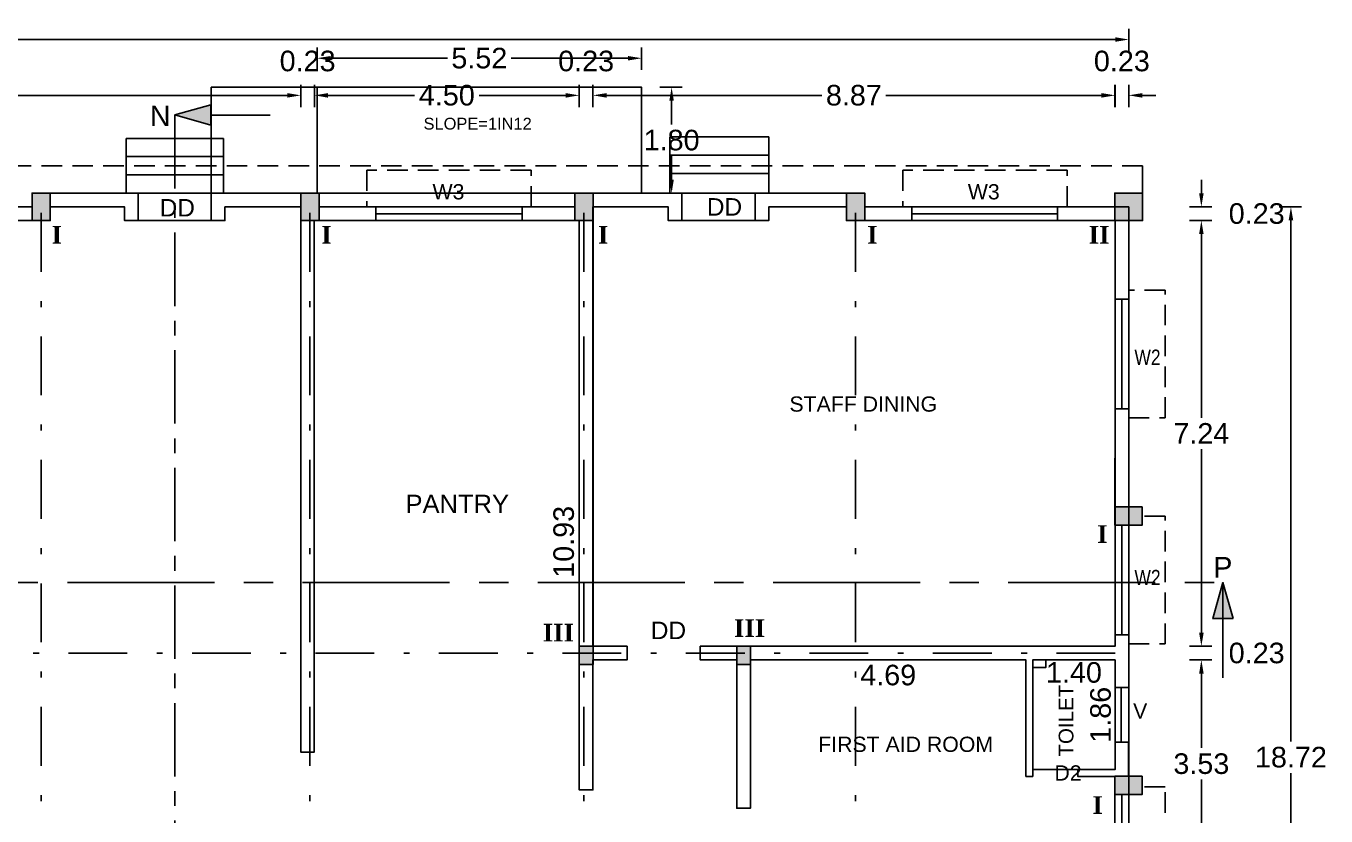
# Model space of a CAD drawing. Header units: metres. Extents: x 3715 to 4596, y 2418 to 2709.
# Drawn here: x 3908.39 to 3930.49, y 2445.42 to 2458.86 of the extents above; entities that cross this region are included whole.
import ezdxf

# ---------------------------------------------------------------- set-up
doc = ezdxf.new("R2010")
doc.units = ezdxf.units.M
doc.header["$MEASUREMENT"] = 0
for name, pattern in [('CENTER', [2, 1.25, -0.25, 0.25, -0.25]), ('DASHDOT', [1, 0.5, -0.25, 0, -0.25]), ('DASHED', [0.75, 0.5, -0.25])]:
    doc.linetypes.add(name, pattern=pattern)
for name, color, linetype in [('BLK_4_DA_RAMP_1', 7, 'Continuous'), ('BLK_4_FLR_0_BLT_UP_AREA', 46, 'Continuous'), ('BLK_4_FLR_0_CARPET_AREA', 46, 'Continuous'), ('BLK_4_FLR_0_WASH', 7, 'Continuous'), ('BLK_4_FLR_0_WATER_CLOSET', 7, 'Continuous')]:
    doc.layers.add(name, color=color, linetype=linetype)
doc.styles.add('Inner font', font='arial.ttf')
doc.styles.get("Standard").update_dxf_attribs({"font": 'arial.ttf'})
doc.styles.add('Times New Roman$101', font='timesbd.ttf', dxfattribs={"height": 3.024})
doc.dimstyles.get("Standard").update_dxf_attribs({"dimtxt": 0.35, "dimasz": 0.23, "dimexe": 0.18, "dimexo": 0.0625, "dimgap": 0.09, "dimtad": 0, "dimtih": 1, "dimtoh": 1, "dimzin": 0, "dimdsep": 46, "dimtxsty": 'Standard', "dimcen": 0.09, "dimadec": 0, "dimazin": 0, "dimtfac": 1, "dimtofl": 0, "dimtmove": 2, "dimatfit": 3, "dimfxl": 0, "dimtolj": 1, "dimtzin": 0, "dimarcsym": 0})

# ---------------------------------------------------------------- blocks, each defined once
blk = doc.blocks.new('*D329')
at = {"color": 0, "lineweight": -2, "ltscale": 0.1}
for p, q in [((3886.008, 2457.477), (3886.008, 2457.857)), ((3913.057, 2457.477), (3913.057, 2457.857)), ((3886.238, 2457.677), (3898.848, 2457.677)), ((3912.827, 2457.677), (3900.217, 2457.677))]:
    blk.add_line(p, q, dxfattribs=at)
at = {"color": 0, "ltscale": 0.1}
for points in [[(3886.238, 2457.715), (3886.238, 2457.638), (3886.008, 2457.677)], [(3912.827, 2457.715), (3912.827, 2457.638), (3913.057, 2457.677)]]:
    blk.add_solid(points, dxfattribs=at)
at = {"color": 0, "ltscale": 0.1, "insert": (3899.533, 2457.677), "char_height": 0.35, "attachment_point": 5}
blk.add_mtext('\\A1;27.05', dxfattribs=at)
blk = doc.blocks.new('*D330')
at = {"color": 0, "lineweight": -2, "ltscale": 0.1}
for p, q in [((3913.057, 2457.477), (3913.057, 2457.857)), ((3913.29, 2457.477), (3913.29, 2457.857)), ((3912.827, 2457.677), (3912.597, 2457.677)), ((3913.52, 2457.677), (3913.75, 2457.677))]:
    blk.add_line(p, q, dxfattribs=at)
at = {"color": 0, "ltscale": 0.1}
for points in [[(3912.827, 2457.715), (3912.827, 2457.638), (3913.057, 2457.677)], [(3913.52, 2457.715), (3913.52, 2457.638), (3913.29, 2457.677)]]:
    blk.add_solid(points, dxfattribs=at)
at = {"color": 0, "ltscale": 0.1, "insert": (3913.174, 2458.259), "char_height": 0.35, "attachment_point": 5}
blk.add_mtext('\\A1;0.23', dxfattribs=at)
blk = doc.blocks.new('*D331')
at = {"color": 0, "lineweight": -2, "ltscale": 0.1}
for p, q in [((3913.29, 2457.477), (3913.29, 2457.857)), ((3917.793, 2457.477), (3917.793, 2457.857)), ((3913.52, 2457.677), (3914.99, 2457.677)), ((3917.563, 2457.677), (3916.092, 2457.677))]:
    blk.add_line(p, q, dxfattribs=at)
at = {"color": 0, "ltscale": 0.1}
for points in [[(3913.52, 2457.715), (3913.52, 2457.638), (3913.29, 2457.677)], [(3917.563, 2457.715), (3917.563, 2457.638), (3917.793, 2457.677)]]:
    blk.add_solid(points, dxfattribs=at)
at = {"color": 0, "ltscale": 0.1, "insert": (3915.541, 2457.677), "char_height": 0.35, "attachment_point": 5}
blk.add_mtext('\\A1;4.50', dxfattribs=at)
blk = doc.blocks.new('*D332')
at = {"color": 0, "lineweight": -2, "ltscale": 0.1}
for p, q in [((3917.793, 2457.477), (3917.793, 2457.857)), ((3918.027, 2457.477), (3918.027, 2457.857)), ((3917.563, 2457.677), (3917.333, 2457.677)), ((3918.257, 2457.677), (3918.487, 2457.677))]:
    blk.add_line(p, q, dxfattribs=at)
at = {"color": 0, "ltscale": 0.1}
for points in [[(3917.563, 2457.715), (3917.563, 2457.638), (3917.793, 2457.677)], [(3918.257, 2457.715), (3918.257, 2457.638), (3918.027, 2457.677)]]:
    blk.add_solid(points, dxfattribs=at)
at = {"color": 0, "ltscale": 0.1, "insert": (3917.91, 2458.259), "char_height": 0.35, "attachment_point": 5}
blk.add_mtext('\\A1;0.23', dxfattribs=at)
blk = doc.blocks.new('*D333')
at = {"color": 0, "lineweight": -2, "ltscale": 0.1}
for p, q in [((3918.027, 2457.477), (3918.027, 2457.857)), ((3926.899, 2457.477), (3926.899, 2457.857)), ((3918.257, 2457.677), (3921.919, 2457.677)), ((3926.669, 2457.677), (3923.008, 2457.677))]:
    blk.add_line(p, q, dxfattribs=at)
at = {"color": 0, "ltscale": 0.1}
for points in [[(3918.257, 2457.715), (3918.257, 2457.638), (3918.027, 2457.677)], [(3926.669, 2457.715), (3926.669, 2457.638), (3926.899, 2457.677)]]:
    blk.add_solid(points, dxfattribs=at)
at = {"color": 0, "ltscale": 0.1, "insert": (3922.463, 2457.677), "char_height": 0.35, "attachment_point": 5}
blk.add_mtext('\\A1;8.87', dxfattribs=at)
blk = doc.blocks.new('*D334')
at = {"color": 0, "lineweight": -2, "ltscale": 0.1}
for p, q in [((3926.904, 2457.477), (3926.904, 2457.857)), ((3927.136, 2457.477), (3927.136, 2457.857)), ((3926.674, 2457.677), (3926.444, 2457.677)), ((3927.366, 2457.677), (3927.596, 2457.677))]:
    blk.add_line(p, q, dxfattribs=at)
at = {"color": 0, "ltscale": 0.1}
for points in [[(3926.674, 2457.715), (3926.674, 2457.638), (3926.904, 2457.677)], [(3927.366, 2457.715), (3927.366, 2457.638), (3927.136, 2457.677)]]:
    blk.add_solid(points, dxfattribs=at)
at = {"color": 0, "ltscale": 0.1, "insert": (3927.02, 2458.259), "char_height": 0.35, "attachment_point": 5}
blk.add_mtext('\\A1;0.23', dxfattribs=at)
blk = doc.blocks.new('*D335')
at = {"color": 0, "lineweight": -2, "ltscale": 0.1}
for p, q in [((3885.775, 2458.426), (3885.775, 2458.806)), ((3927.137, 2458.426), (3927.137, 2458.806)), ((3886.005, 2458.626), (3905.768, 2458.626)), ((3926.907, 2458.626), (3907.143, 2458.626))]:
    blk.add_line(p, q, dxfattribs=at)
at = {"color": 0, "ltscale": 0.1}
for points in [[(3886.005, 2458.665), (3886.005, 2458.588), (3885.775, 2458.626)], [(3926.907, 2458.665), (3926.907, 2458.588), (3927.137, 2458.626)]]:
    blk.add_solid(points, dxfattribs=at)
at = {"color": 0, "ltscale": 0.1, "insert": (3906.456, 2458.626), "char_height": 0.35, "attachment_point": 5}
blk.add_mtext('\\A1;41.36', dxfattribs=at)
blk = doc.blocks.new('*D336')
at = {"color": 0, "lineweight": -2, "ltscale": 0.1}
for p, q in [((3928.372, 2456.011), (3928.372, 2456.241)), ((3928.172, 2455.781), (3928.552, 2455.781)), ((3928.172, 2455.548), (3928.552, 2455.548)), ((3928.372, 2455.318), (3928.372, 2455.088))]:
    blk.add_line(p, q, dxfattribs=at)
at = {"color": 0, "ltscale": 0.1}
for points in [[(3928.334, 2456.011), (3928.411, 2456.011), (3928.372, 2455.781)], [(3928.334, 2455.318), (3928.411, 2455.318), (3928.372, 2455.548)]]:
    blk.add_solid(points, dxfattribs=at)
at = {"color": 0, "ltscale": 0.1, "insert": (3929.313, 2455.665), "char_height": 0.35, "attachment_point": 5}
blk.add_mtext('\\A1;0.23', dxfattribs=at)
blk = doc.blocks.new('*D337')
at = {"color": 0, "lineweight": -2, "ltscale": 0.1}
for p, q in [((3928.172, 2455.548), (3928.552, 2455.548)), ((3928.372, 2455.318), (3928.372, 2452.194)), ((3928.372, 2448.539), (3928.372, 2451.663)), ((3928.172, 2448.309), (3928.552, 2448.309))]:
    blk.add_line(p, q, dxfattribs=at)
at = {"color": 0, "ltscale": 0.1}
for points in [[(3928.334, 2455.318), (3928.411, 2455.318), (3928.372, 2455.548)], [(3928.334, 2448.539), (3928.411, 2448.539), (3928.372, 2448.309)]]:
    blk.add_solid(points, dxfattribs=at)
at = {"color": 0, "ltscale": 0.1, "insert": (3928.372, 2451.929), "char_height": 0.35, "attachment_point": 5}
blk.add_mtext('\\A1;7.24', dxfattribs=at)
blk = doc.blocks.new('*D338')
at = {"color": 0, "lineweight": -2, "ltscale": 0.1}
for p, q in [((3928.372, 2448.539), (3928.372, 2448.769)), ((3928.172, 2448.309), (3928.552, 2448.309)), ((3928.172, 2448.076), (3928.552, 2448.076)), ((3928.372, 2447.846), (3928.372, 2447.616))]:
    blk.add_line(p, q, dxfattribs=at)
at = {"color": 0, "ltscale": 0.1}
for points in [[(3928.334, 2448.539), (3928.411, 2448.539), (3928.372, 2448.309)], [(3928.334, 2447.846), (3928.411, 2447.846), (3928.372, 2448.076)]]:
    blk.add_solid(points, dxfattribs=at)
at = {"color": 0, "ltscale": 0.1, "insert": (3929.313, 2448.193), "char_height": 0.35, "attachment_point": 5}
blk.add_mtext('\\A1;0.23', dxfattribs=at)
blk = doc.blocks.new('*D339')
at = {"color": 0, "lineweight": -2, "ltscale": 0.1}
for p, q in [((3928.172, 2448.076), (3928.552, 2448.076)), ((3928.372, 2447.846), (3928.372, 2446.58)), ((3928.372, 2444.775), (3928.372, 2446.042)), ((3928.172, 2444.545), (3928.552, 2444.545))]:
    blk.add_line(p, q, dxfattribs=at)
at = {"color": 0, "ltscale": 0.1}
for points in [[(3928.334, 2447.846), (3928.411, 2447.846), (3928.372, 2448.076)], [(3928.334, 2444.775), (3928.411, 2444.775), (3928.372, 2444.545)]]:
    blk.add_solid(points, dxfattribs=at)
at = {"color": 0, "ltscale": 0.1, "insert": (3928.372, 2446.311), "char_height": 0.35, "attachment_point": 5}
blk.add_mtext('\\A1;3.53', dxfattribs=at)
blk = doc.blocks.new('*D347')
at = {"color": 0, "lineweight": -2, "ltscale": 0.1}
for p, q in [((3929.695, 2455.781), (3930.075, 2455.781)), ((3929.895, 2455.551), (3929.895, 2446.691)), ((3929.895, 2437.293), (3929.895, 2446.153)), ((3929.695, 2437.063), (3930.075, 2437.063))]:
    blk.add_line(p, q, dxfattribs=at)
at = {"color": 0, "ltscale": 0.1}
for points in [[(3929.857, 2455.551), (3929.934, 2455.551), (3929.895, 2455.781)], [(3929.857, 2437.293), (3929.934, 2437.293), (3929.895, 2437.063)]]:
    blk.add_solid(points, dxfattribs=at)
at = {"color": 0, "ltscale": 0.1, "insert": (3929.895, 2446.422), "char_height": 0.35, "attachment_point": 5}
blk.add_mtext('\\A1;18.72', dxfattribs=at)
blk = doc.blocks.new('*D349')
at = {"color": 0, "ltscale": 0.1, "insert": (3926.205, 2447.862), "char_height": 0.35, "attachment_point": 5}
blk.add_mtext('\\A1;1.40', dxfattribs=at)
blk = doc.blocks.new('*D350')
at = {"color": 0, "ltscale": 0.1, "insert": (3926.659, 2447.144), "char_height": 0.35, "attachment_point": 5, "rotation": 90}
blk.add_mtext('\\A1;1.86', dxfattribs=at)
blk = doc.blocks.new('*D59')
at = {"color": 0, "ltscale": 0.1, "insert": (3917.53, 2450.085), "char_height": 0.35, "attachment_point": 5, "rotation": 90}
blk.add_mtext('\\A1;10.93', dxfattribs=at)
blk = doc.blocks.new('*D379')
at = {"color": 0, "ltscale": 0.1, "insert": (3923.047, 2447.818), "char_height": 0.35, "attachment_point": 5}
blk.add_mtext('\\A1;4.69', dxfattribs=at)
blk = doc.blocks.new('*D672')
at = {"layer": 'BLK_4_DA_RAMP_1', "color": 0, "lineweight": -2}
for p, q in [((3913.334, 2458.108), (3913.334, 2458.488)), ((3918.854, 2458.108), (3918.854, 2458.488)), ((3913.564, 2458.308), (3915.551, 2458.308)), ((3918.624, 2458.308), (3916.637, 2458.308))]:
    blk.add_line(p, q, dxfattribs=at)
at = {"layer": 'BLK_4_DA_RAMP_1', "color": 0}
for points in [[(3913.564, 2458.346), (3913.564, 2458.27), (3913.334, 2458.308)], [(3918.624, 2458.346), (3918.624, 2458.27), (3918.854, 2458.308)]]:
    blk.add_solid(points, dxfattribs=at)
at = {"layer": 'BLK_4_DA_RAMP_1', "color": 0, "insert": (3916.094, 2458.308), "char_height": 0.35, "attachment_point": 5}
blk.add_mtext('\\A1;5.52', dxfattribs=at)
blk = doc.blocks.new('*D673')
at = {"layer": 'BLK_4_DA_RAMP_1', "color": 0, "lineweight": -2}
for p, q in [((3919.164, 2457.814), (3919.544, 2457.814)), ((3919.364, 2457.584), (3919.364, 2457.183)), ((3919.364, 2456.244), (3919.364, 2456.645)), ((3919.164, 2456.014), (3919.544, 2456.014))]:
    blk.add_line(p, q, dxfattribs=at)
at = {"layer": 'BLK_4_DA_RAMP_1', "color": 0}
for points in [[(3919.325, 2457.584), (3919.402, 2457.584), (3919.364, 2457.814)], [(3919.325, 2456.244), (3919.402, 2456.244), (3919.364, 2456.014)]]:
    blk.add_solid(points, dxfattribs=at)
at = {"layer": 'BLK_4_DA_RAMP_1', "color": 0, "insert": (3919.364, 2456.914), "char_height": 0.35, "attachment_point": 5}
blk.add_mtext('\\A1;1.80', dxfattribs=at)

msp = doc.modelspace()

# ---------------------------------------------------------------- hatches: boundary and pattern name
h = msp.add_hatch(color=256)
h.dxf.hatch_style = 1
h.paths.add_polyline_path([(3911.52905, 2457.16982), (3910.91798, 2457.34441), (3911.53027, 2457.51793)])
for points in [[(3908.48757, 2455.54807), (3908.7982, 2455.54807), (3908.7982, 2456.01402), (3908.48757, 2456.01402)], [(3913.0571, 2455.54807), (3913.36774, 2455.54807), (3913.36774, 2456.01402), (3913.0571, 2456.01402)], [(3917.71664, 2455.54807), (3918.02728, 2455.54807), (3918.02728, 2456.01402), (3917.71664, 2456.01402)], [(3922.33618, 2455.54807), (3922.64682, 2455.54807), (3922.64682, 2456.01402), (3922.33618, 2456.01402)], [(3926.89945, 2455.54807), (3927.37326, 2455.54807), (3927.37326, 2456.01402), (3926.89945, 2456.01402)], [(3926.89945, 2450.36726), (3926.89945, 2450.67789), (3927.3654, 2450.67789), (3927.3654, 2450.36726)], [(3918.02728, 2447.99866), (3917.7943, 2447.99866), (3917.7943, 2448.30929), (3918.02728, 2448.30929)], [(3920.70372, 2447.99866), (3920.47075, 2447.99866), (3920.47075, 2448.30929), (3920.70372, 2448.30929)], [(3926.89945, 2445.78772), (3926.89945, 2446.09835), (3927.3654, 2446.09835), (3927.3654, 2445.78772)], [(3926.89945, 2445.78772), (3926.89945, 2446.09835), (3927.3654, 2446.09835), (3927.3654, 2445.78772)]]:
    msp.add_hatch(color=256).paths.add_polyline_path(points)
h = msp.add_hatch(color=256)
h.dxf.hatch_style = 1
h.paths.add_polyline_path([(3928.56477, 2448.7812), (3928.73936, 2449.39228), (3928.91289, 2448.77999)])

# ---------------------------------------------------------------- linework, layer by layer
for p, q in [((3911.53379, 2456.01402), (3911.53379, 2457.81402)), ((3911.53379, 2457.81402), (3913.33379, 2457.81402)), ((3911.52965, 2457.34227), (3912.53948, 2457.34227)), ((3911.74302, 2456.94593), (3910.0863, 2456.94593)), ((3910.0863, 2456.94593), (3910.0863, 2456.01402)), ((3911.74302, 2456.01402), (3911.74302, 2456.94593)), ((3921.01598, 2456.97181), (3919.33337, 2456.97181)), ((3919.33337, 2456.97181), (3919.33337, 2456.01402)), ((3921.01598, 2456.01402), (3921.01598, 2456.97181)), ((3911.74302, 2456.63529), (3910.0863, 2456.63529)), ((3921.01598, 2456.66118), (3919.33337, 2456.66118)), ((3911.74302, 2456.32466), (3910.0863, 2456.32466)), ((3921.01598, 2456.35054), (3919.33337, 2456.35054)), ((3908.78965, 2456.01402), (3910.29339, 2456.01402)), ((3910.29339, 2455.54807), (3910.29339, 2456.01402)), ((3913.0571, 2456.01402), (3911.53379, 2456.01402)), ((3911.53379, 2455.54807), (3911.53379, 2456.01402)), ((3918.02566, 2456.01402), (3919.54046, 2456.01402)), ((3919.54046, 2455.54807), (3919.54046, 2456.01402)), ((3922.33618, 2456.01402), (3920.78301, 2456.01402)), ((3920.78301, 2455.54807), (3920.78301, 2456.01402)), ((3907.60066, 2455.78104), (3908.48757, 2455.78104)), ((3908.78965, 2455.78104), (3910.06041, 2455.78104)), ((3910.06041, 2455.54807), (3910.06041, 2455.78104)), ((3913.0571, 2455.78104), (3911.76677, 2455.78104)), ((3911.76677, 2455.54807), (3911.76677, 2455.78104)), ((3913.36265, 2455.78104), (3914.33512, 2455.78104)), ((3914.33512, 2455.54807), (3914.33512, 2455.78104)), ((3916.82021, 2455.78104), (3917.71664, 2455.78104)), ((3916.82021, 2455.54807), (3916.82021, 2455.78104)), ((3918.02566, 2455.78104), (3919.30748, 2455.78104)), ((3919.30748, 2455.54807), (3919.30748, 2455.78104)), ((3922.33618, 2455.78104), (3921.01598, 2455.78104)), ((3921.01598, 2455.54807), (3921.01598, 2455.78104)), ((3922.64866, 2455.78104), (3923.45113, 2455.78104)), ((3923.45113, 2455.54807), (3923.45113, 2455.78104)), ((3925.92327, 2455.78104), (3926.89574, 2455.78104)), ((3925.92327, 2455.54807), (3925.92327, 2455.78104)), ((3907.60066, 2455.54807), (3908.48757, 2455.54807)), ((3910.06041, 2455.54807), (3910.29339, 2455.54807)), ((3911.76677, 2455.54807), (3911.53379, 2455.54807)), ((3913.29008, 2455.54807), (3914.33512, 2455.54807)), ((3916.82021, 2455.54807), (3917.79268, 2455.54807)), ((3917.7943, 2445.86538), (3917.7943, 2455.54807)), ((3918.02728, 2448.30929), (3918.02728, 2455.54807)), ((3919.30748, 2455.54807), (3919.54046, 2455.54807)), ((3921.01598, 2455.54807), (3920.78301, 2455.54807)), ((3922.64866, 2455.54807), (3923.45113, 2455.54807)), ((3925.92327, 2455.54807), (3926.9036, 2455.54807)), ((3926.9036, 2455.54807), (3926.9036, 2454.21138)), ((3927.13658, 2455.54807), (3927.13658, 2454.21138)), ((3926.9036, 2454.21138), (3927.13658, 2454.21138)), ((3926.9036, 2452.34756), (3926.89945, 2450.67789)), ((3926.9036, 2452.34756), (3927.13658, 2452.34756)), ((3927.13658, 2452.34756), (3927.13658, 2450.67789)), ((3926.9036, 2450.67789), (3927.13658, 2450.67789)), ((3928.73723, 2449.39228), (3928.73723, 2447.77077)), ((3926.9036, 2448.30929), (3926.9036, 2448.50344)), ((3926.9036, 2448.50344), (3927.13658, 2448.50344)), ((3927.13658, 2448.50344), (3927.13658, 2447.61036)), ((3918.02566, 2448.30929), (3918.60693, 2448.30929)), ((3918.60693, 2448.07632), (3918.60693, 2448.30929)), ((3919.84947, 2448.30929), (3926.9036, 2448.30929)), ((3919.84947, 2448.07632), (3919.84947, 2448.30929)), ((3918.02566, 2445.86538), (3918.02566, 2448.07632)), ((3918.02566, 2448.07632), (3918.60693, 2448.07632)), ((3919.84947, 2448.07632), (3920.47074, 2448.07632)), ((3920.4709, 2445.55474), (3920.47074, 2448.07632)), ((3920.70388, 2445.55474), (3920.70372, 2448.07632)), ((3920.70372, 2448.07632), (3925.38925, 2448.07632)), ((3925.38925, 2446.09601), (3925.38925, 2448.07632)), ((3925.50574, 2446.09601), (3925.50574, 2448.07632)), ((3925.50574, 2448.07632), (3926.9036, 2448.07632)), ((3926.9036, 2447.61036), (3926.9036, 2448.07632)), ((3926.9036, 2447.61036), (3927.13658, 2447.61036)), ((3926.9036, 2446.2125), (3926.9036, 2446.67845)), ((3926.9036, 2446.67845), (3927.13243, 2446.67845)), ((3927.13243, 2446.09835), (3927.13243, 2446.67845)), ((3925.50574, 2446.09601), (3925.38925, 2446.09601)), ((3926.26939, 2446.2125), (3926.9036, 2446.2125)), ((3926.26939, 2446.09601), (3926.26939, 2446.2125)), ((3926.26939, 2446.09601), (3926.89945, 2446.09601)), ((3926.89945, 2446.09835), (3926.89945, 2446.09601)), ((3917.79268, 2445.86538), (3918.02566, 2445.86538)), ((3920.4709, 2445.55474), (3920.70388, 2445.55474))]:
    msp.add_line(p, q)
at = {"linetype": 'CENTER'}
msp.add_line((3910.91798, 2457.34441), (3910.91798, 2436.73888), dxfattribs=at)
at = {"linetype": 'DASHED', "ltscale": 0.7}
msp.add_line((3927.37326, 2456.47997), (3885.54221, 2456.47997), dxfattribs=at)
at = {"linetype": 'CENTER', "ltscale": 0.9}
msp.add_line((3927.37326, 2456.01402), (3927.37326, 2456.47997), dxfattribs=at)
at = {"linetype": 'DASHDOT', "ltscale": 2}
for p, q in [((3908.64288, 2455.6775), (3908.64288, 2440.784)), ((3913.21242, 2455.6775), (3913.21242, 2440.784)), ((3917.87034, 2455.6775), (3917.87034, 2440.784)), ((3922.48988, 2455.6775), (3922.48988, 2440.784)), ((3886.00817, 2448.1928), (3927.13658, 2448.1928))]:
    msp.add_line(p, q, dxfattribs=at)
at = {"ltscale": 0.1}
for p, q in [((3913.0571, 2455.54807), (3913.0571, 2446.51019)), ((3913.2871, 2455.54807), (3913.2871, 2446.51019)), ((3913.0571, 2446.5102), (3913.2871, 2446.5102))]:
    msp.add_line(p, q, dxfattribs=at)
at = {"linetype": 'CENTER', "ltscale": 2}
msp.add_line((3885.08892, 2449.39228), (3928.73723, 2449.39228), dxfattribs=at)
for points in [[(3911.53027, 2457.51793), (3911.52905, 2457.16982), (3910.91798, 2457.34441), (3910.91798, 2457.34441)], [(3908.48757, 2455.54807), (3908.7982, 2455.54807), (3908.7982, 2456.01402), (3908.48757, 2456.01402)], [(3913.0571, 2455.54807), (3913.36774, 2455.54807), (3913.36774, 2456.01402), (3913.0571, 2456.01402)], [(3917.71664, 2455.54807), (3918.02728, 2455.54807), (3918.02728, 2456.01402), (3917.71664, 2456.01402)], [(3922.33618, 2455.54807), (3922.64682, 2455.54807), (3922.64682, 2456.01402), (3922.33618, 2456.01402)], [(3926.89945, 2455.54807), (3927.37326, 2455.54807), (3927.37326, 2456.01402), (3926.89945, 2456.01402)], [(3914.33512, 2455.54807), (3916.82021, 2455.54807), (3916.82021, 2455.78104), (3914.33512, 2455.78104)], [(3923.45113, 2455.54807), (3925.92327, 2455.54807), (3925.92327, 2455.78104), (3923.45113, 2455.78104)], [(3926.9036, 2454.21138), (3926.9036, 2452.34756), (3927.13658, 2452.34756), (3927.13658, 2454.21138)], [(3926.89945, 2450.36726), (3926.89945, 2450.67789), (3927.3654, 2450.67789), (3927.3654, 2450.36726)], [(3926.9036, 2450.36726), (3926.9036, 2448.50344), (3927.13658, 2448.50344), (3927.13658, 2450.36726)], [(3928.91289, 2448.77999), (3928.56477, 2448.7812), (3928.73936, 2449.39228), (3928.73936, 2449.39228)], [(3917.7943, 2448.30929), (3918.02728, 2448.30929), (3918.02728, 2447.99866), (3917.7943, 2447.99866)], [(3920.47075, 2448.30929), (3920.70372, 2448.30929), (3920.70372, 2447.99866), (3920.47075, 2447.99866)], [(3927.13658, 2446.67845), (3927.13658, 2447.61036), (3926.9036, 2447.61036), (3926.9036, 2446.67845)], [(3926.89945, 2445.78772), (3926.89945, 2446.09835), (3927.3654, 2446.09835), (3927.3654, 2445.78772)], [(3926.89945, 2445.78772), (3926.89945, 2444.54517), (3927.13658, 2444.54517), (3927.13658, 2445.78772)]]:
    msp.add_lwpolyline(points, close=True)
at = {"linetype": 'DASHED', "ltscale": 0.5}
for points in [[(3911.74302, 2456.01402), (3911.74302, 2456.94593), (3910.0863, 2456.94593), (3910.0863, 2456.01402)], [(3921.01598, 2456.01402), (3921.01598, 2456.97181), (3919.33337, 2456.97181), (3919.33337, 2456.01402)]]:
    msp.add_lwpolyline(points, dxfattribs=at)
at = {"linetype": 'DASHED', "ltscale": 0.7}
for points in [[(3916.97553, 2455.78104), (3916.97553, 2455.78104), (3916.97553, 2456.40231), (3914.1798, 2456.40231), (3914.1798, 2456.40231), (3914.1798, 2455.78104)], [(3926.09154, 2455.78104), (3926.09154, 2456.40231), (3923.29581, 2456.40231), (3923.29581, 2455.78104)], [(3927.13658, 2452.19224), (3927.75785, 2452.19224), (3927.75785, 2454.36669), (3927.13658, 2454.36669)], [(3927.13658, 2448.34812), (3927.75785, 2448.34812), (3927.75785, 2450.52257), (3927.3654, 2450.52257)], [(3927.13658, 2444.42869), (3927.75785, 2444.42869), (3927.75785, 2445.91921), (3927.3654, 2445.91921)]]:
    msp.add_lwpolyline(points, dxfattribs=at)
for points in [[(3916.82021, 2455.66455), (3914.33512, 2455.66455)], [(3925.92327, 2455.66455), (3923.45113, 2455.66455)], [(3927.02009, 2452.34756), (3927.02009, 2454.21138)], [(3927.02009, 2448.50344), (3927.02009, 2450.36726)], [(3927.00715, 2447.61036), (3927.00715, 2446.67845)], [(3927.02009, 2444.54517), (3927.01801, 2445.78772)]]:
    msp.add_lwpolyline(points)
at = {"layer": 'BLK_4_DA_RAMP_1', "color": 1}
msp.add_lwpolyline([(3913.33379, 2456.01402), (3918.85379, 2456.01402), (3918.85379, 2457.81402), (3913.33379, 2457.81402)], close=True, dxfattribs=at)
at = {"layer": 'BLK_4_FLR_0_BLT_UP_AREA', "color": 46}
msp.add_lwpolyline([(3903.99569, 2437.06304), (3903.99569, 2440.65457), (3885.77519, 2440.65457), (3885.77519, 2455.78104), (3908.48757, 2455.78104), (3908.48757, 2456.01402), (3913.36774, 2456.01402), (3913.36774, 2455.78104), (3917.71664, 2455.78104), (3917.71664, 2456.01402), (3922.64682, 2456.01402), (3922.64682, 2455.78104), (3927.13658, 2455.78104), (3927.13658, 2437.06304), (3903.99569, 2437.06304)], dxfattribs=at)
at = {"layer": 'BLK_4_FLR_0_CARPET_AREA', "color": 46}
msp.add_lwpolyline([(3886.00817, 2455.54807), (3908.7982, 2455.54807), (3908.7982, 2455.78104), (3910.06041, 2455.78104), (3910.06041, 2455.54807), (3911.76677, 2455.54807), (3911.76677, 2455.78104), (3913.0571, 2455.78104), (3913.0571, 2446.51019), (3913.2871, 2446.51019), (3913.2871, 2455.54807), (3917.79268, 2455.54807), (3917.7943, 2445.86538), (3918.02566, 2445.86538), (3918.02566, 2448.07632), (3918.60693, 2448.07632), (3918.60693, 2448.30929), (3918.02566, 2448.30929), (3918.02566, 2455.78104), (3919.30748, 2455.78104), (3919.30748, 2455.54807), (3921.01598, 2455.54807), (3921.01598, 2455.78104), (3922.33618, 2455.78104), (3922.33618, 2455.54807), (3926.9036, 2455.54807), (3926.9036, 2448.30929), (3919.84947, 2448.30929), (3919.84947, 2448.07632), (3920.47074, 2448.07632), (3920.47074, 2445.55474), (3920.70388, 2445.55474), (3920.70372, 2448.07632), (3920.70372, 2448.07632), (3925.38925, 2448.07632), (3925.38925, 2446.09601), (3925.50574, 2446.09601), (3925.50574, 2448.07632), (3926.9036, 2448.07632), (3926.9036, 2446.2125), (3926.26939, 2446.2125), (3926.26939, 2446.09601), (3926.89945, 2446.09601), (3926.89945, 2444.54517)], dxfattribs=at)
at = {"layer": 'BLK_4_FLR_0_WASH', "color": 60}
msp.add_lwpolyline([(3925.50574, 2447.95097), (3925.72788, 2447.95097), (3925.72788, 2448.07632)], dxfattribs=at)
at = {"layer": 'BLK_4_FLR_0_WATER_CLOSET', "color": 3}
msp.add_lwpolyline([(3926.9036, 2446.2125), (3925.50574, 2446.2125), (3925.50574, 2448.07632), (3926.9036, 2448.07632)], close=True, dxfattribs=at)

# ---------------------------------------------------------------- texts
for s, p in [('N', (3910.49067, 2457.15407)), ('P', (3928.57392, 2449.47801))]:
    msp.add_text(s, height=0.35).set_placement(p)
at = {"color": 7, "style": 'Times New Roman$101'}
for s, p in [('I', (3908.82119, 2455.15609)), ('I', (3913.40708, 2455.15609)), ('I', (3918.1122, 2455.15609)), ('I', (3922.68998, 2455.15609)), ('II', (3926.4563, 2455.15609)), ('I', (3926.60049, 2450.06731)), ('III', (3920.42504, 2448.46782)), ('III', (3917.17488, 2448.39075)), ('I', (3926.52006, 2445.45944))]:
    msp.add_text(s, height=0.3, dxfattribs=at).set_placement(p)
at = {"attachment_point": 1, "style": 'Inner font'}
for s, insert, char_height, width in [('W3', (3915.29797, 2456.167), 0.258863, 0.4348822), ('W3', (3924.40103, 2456.167), 0.258863, 0.4348822), ('DD', (3910.65694, 2455.91493), 0.297693, 0.3871485), ('DD', (3919.9627, 2455.92895), 0.297693, 0.3871485), ('{\\fArial Narrow|b0|i0|c0|p34;\\W7.61172;   \\W1;W2}', (3925.35111, 2453.35347), 0.2588633, 4.191083), ('{\\W8.552752; }STAFF DINING {\\A1; }', (3920.50829, 2452.5575), 0.2588633, 4.191083), ('{\\W5.11696;  }PANTRY{\\A1; }', (3913.60513, 2450.88611), 0.3106359, 4.191083), ('{\\fArial Narrow|b0|i0|c0|p34;\\W7.61172;   \\W1;W2}', (3925.35111, 2449.60823), 0.2588633, 4.191083), ('DD', (3919.00984, 2448.72846), 0.297693, 0.3871485), ('{\\W9.83921;  }V', (3925.23451, 2447.33856), 0.2588633, 4.191083), ('\\A1;{\\W6.343613; }FIRST AID ROOM ', (3921.21945, 2446.77183), 0.2588633, 4.191083)]:
    msp.add_mtext(s, dxfattribs=dict(at, insert=insert, char_height=char_height, width=width))
at = {"insert": (3925.94599, 2446.43303), "char_height": 0.25, "width": 4.1781399, "attachment_point": 1, "rotation": 90, "style": 'Inner font'}
msp.add_mtext('TOILET ', dxfattribs=at)
at = {"insert": (3925.87358, 2446.2848), "char_height": 0.258863, "attachment_point": 1, "style": 'Inner font'}
msp.add_mtext('D2', dxfattribs=at)
at = {"layer": 'BLK_4_DA_RAMP_1', "color": 1, "insert": (3915.14545, 2457.29585), "char_height": 0.2, "attachment_point": 1}
msp.add_mtext_dynamic_manual_height_columns('SLOPE=1IN12', width=0.7664218, gutter_width=1, heights=[0], dxfattribs=at)

# ---------------------------------------------------------------- dimensions: what is measured, and where the dimension line sits
at = {"ltscale": 0.1}
for base, p1, p2, picture, middle in [((3927.13658, 2458.62645), (3885.77519, 2455.1859), (3927.13658, 2455.21111), '*D335', (3906.45589, 2458.62645)), ((3913.29008, 2457.67681), (3913.0571, 2455.54806), (3913.29008, 2455.54807), '*D330', (3913.17359, 2458.25945)), ((3918.02728, 2457.67681), (3917.79268, 2455.54807), (3918.02728, 2455.54807), '*D332', (3917.90998, 2458.25945)), ((3927.13636, 2457.67681), (3926.9036, 2455.54807), (3927.13636, 2455.54807), '*D334', (3927.01998, 2458.25945)), ((3913.0571, 2457.67681), (3886.00817, 2455.19756), (3913.0571, 2455.54806), '*D329', (3899.53264, 2457.67681)), ((3917.79268, 2457.67681), (3913.29008, 2455.54807), (3917.79268, 2455.54807), '*D331', (3915.54138, 2457.67681)), ((3926.89945, 2457.67681), (3918.02728, 2455.54807), (3926.89945, 2455.54807), '*D333', (3922.46336, 2457.67681))]:
    dim = msp.add_linear_dim(base=base, p1=p1, p2=p2, dimstyle='Standard', dxfattribs=at)
    dim.commit()
    dim.dimension.update_dxf_attribs({"geometry": picture, "text_midpoint": middle})
for base, p1, p2, picture, middle in [((3928.37232, 2455.54807), (3926.58379, 2455.78104), (3926.58379, 2455.54807), '*D336', (3929.3126, 2455.66455)), ((3929.89523, 2455.78104), (3926.9036, 2437.06304), (3926.89574, 2455.78104), '*D347', (3929.89523, 2446.42204)), ((3928.37232, 2448.30929), (3926.58379, 2455.54807), (3926.9036, 2448.30929), '*D337', (3928.37232, 2451.92868)), ((3928.37232, 2448.07632), (3926.9036, 2448.30929), (3926.9036, 2448.07632), '*D338', (3929.3126, 2448.1928)), ((3928.37232, 2444.54517), (3926.9036, 2448.07632), (3926.89945, 2444.54517), '*D339', (3928.37232, 2446.31074))]:
    dim = msp.add_linear_dim(base=base, p1=p1, p2=p2, angle=90, dimstyle='Standard', dxfattribs=at)
    dim.commit()
    dim.dimension.update_dxf_attribs({"geometry": picture, "text_midpoint": middle})
for base, p1, p2, picture, middle in [((3917.52984, 2455.54807), (3917.23003, 2444.62283), (3917.23003, 2455.54807), '*D59', (3917.52984, 2450.08545)), ((3926.65879, 2448.07632), (3926.9036, 2446.2125), (3926.9036, 2448.07632), '*D350', (3926.65879, 2447.14441))]:
    dim = msp.add_linear_dim(base=base, p1=p1, p2=p2, angle=90, dimstyle='Standard', override={"dimse1": 1, "dimse2": 1, "dimsd1": 1, "dimsd2": 1}, dxfattribs=at)
    dim.commit()
    dim.dimension.update_dxf_attribs({"geometry": picture, "text_midpoint": middle, "text_rotation": 90})
for base, p1, p2, picture, middle in [((3926.9036, 2447.86181), (3925.50574, 2448.07632), (3926.9036, 2448.07632), '*D349', (3926.20467, 2447.86181)), ((3925.38925, 2447.81825), (3920.70375, 2447.56781), (3925.38925, 2447.56781), '*D379', (3923.0465, 2447.81825))]:
    dim = msp.add_linear_dim(base=base, p1=p1, p2=p2, dimstyle='Standard', override={"dimse1": 1, "dimse2": 1, "dimsd1": 1, "dimsd2": 1}, dxfattribs=at)
    dim.commit()
    dim.dimension.update_dxf_attribs({"geometry": picture, "text_midpoint": middle})
at = {"layer": 'BLK_4_DA_RAMP_1', "color": 1}
dim = msp.add_linear_dim(base=(3918.85379, 2458.30812), p1=(3913.33379, 2457.81402), p2=(3918.85379, 2457.81402), dimstyle='Standard', dxfattribs=at)
dim.commit()
dim.dimension.update_dxf_attribs({"geometry": '*D672', "text_midpoint": (3916.09379, 2458.30812)})
dim = msp.add_linear_dim(base=(3919.3636, 2457.81402), p1=(3918.85379, 2456.01402), p2=(3918.85379, 2457.81402), angle=90, dimstyle='Standard', dxfattribs=at)
dim.commit()
dim.dimension.update_dxf_attribs({"geometry": '*D673', "text_midpoint": (3919.3636, 2456.91402)})

doc.saveas('drawing.dxf')
